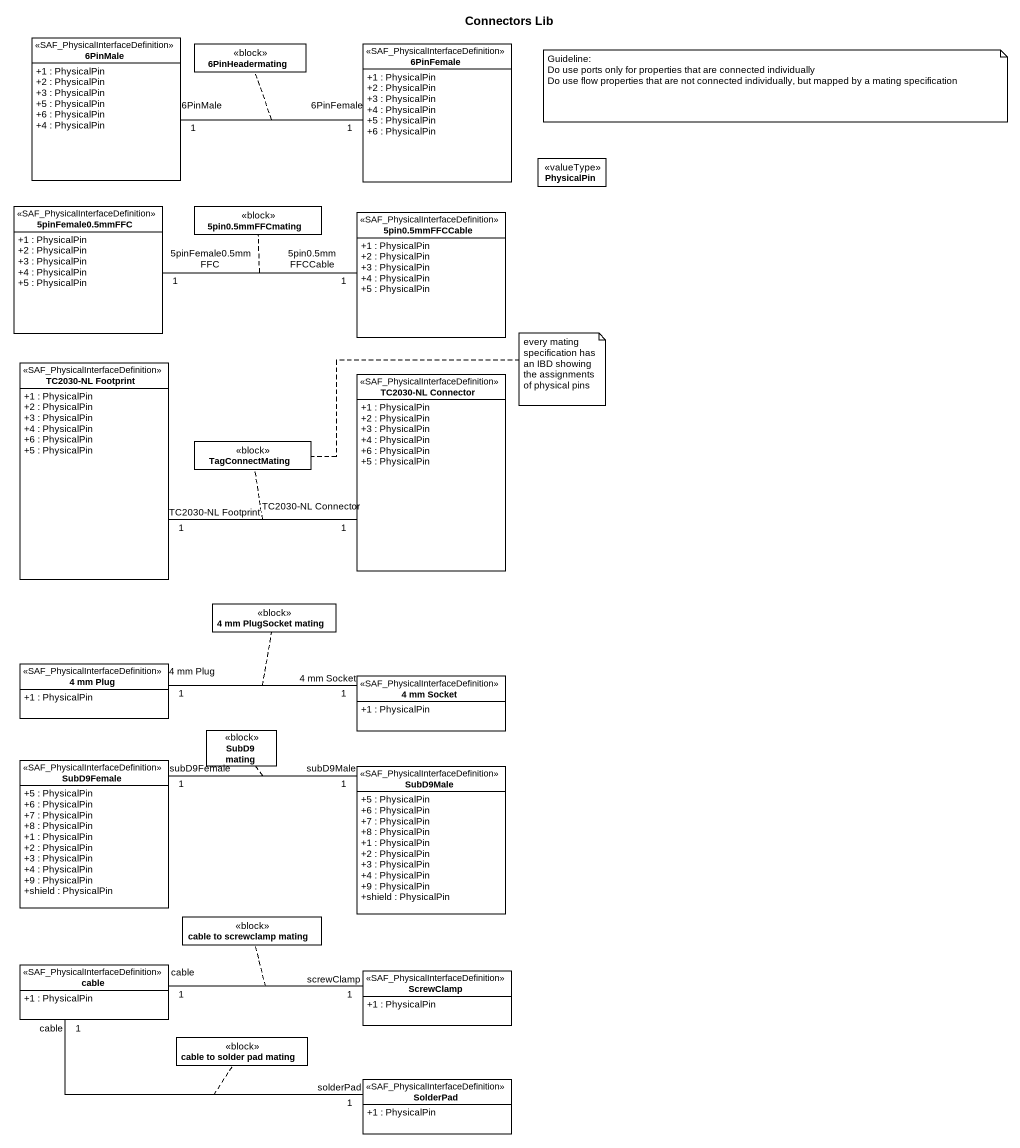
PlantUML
@startuml
title Connectors Lib
hide circle
hide empty members
skinparam classAttributeIconSize 0
class "6PinMale" as c6PinMale <<SAF_PhysicalInterfaceDefinition>> {
  +1 : PhysicalPin
  +2 : PhysicalPin
  +3 : PhysicalPin
  +5 : PhysicalPin
  +6 : PhysicalPin
  +4 : PhysicalPin
}
class "6PinHeadermating" as c6PinHeadermating <<block>>
class "6PinFemale" as c6PinFemale <<SAF_PhysicalInterfaceDefinition>> {
  +1 : PhysicalPin
  +2 : PhysicalPin
  +3 : PhysicalPin
  +4 : PhysicalPin
  +5 : PhysicalPin
  +6 : PhysicalPin
}
class PhysicalPin <<valueType>>
class "5pinFemale0.5mmFFC" as c5pinFemale0_5mmFFC <<SAF_PhysicalInterfaceDefinition>> {
  +1 : PhysicalPin
  +2 : PhysicalPin
  +3 : PhysicalPin
  +4 : PhysicalPin
  +5 : PhysicalPin
}
class "5pin0.5mmFFCmating" as c5pin0_5mmFFCmating <<block>>
class "5pin0.5mmFFCCable" as c5pin0_5mmFFCCable <<SAF_PhysicalInterfaceDefinition>> {
  +1 : PhysicalPin
  +2 : PhysicalPin
  +3 : PhysicalPin
  +4 : PhysicalPin
  +5 : PhysicalPin
}
class "TC2030-NL Footprint" as TC2030_NL_Footprint <<SAF_PhysicalInterfaceDefinition>> {
  +1 : PhysicalPin
  +2 : PhysicalPin
  +3 : PhysicalPin
  +4 : PhysicalPin
  +6 : PhysicalPin
  +5 : PhysicalPin
}
class "TC2030-NL Connector" as TC2030_NL_Connector <<SAF_PhysicalInterfaceDefinition>> {
  +1 : PhysicalPin
  +2 : PhysicalPin
  +3 : PhysicalPin
  +4 : PhysicalPin
  +6 : PhysicalPin
  +5 : PhysicalPin
}
class TagConnectMating <<block>>
class "4 mm PlugSocket mating" as c4_mm_PlugSocket_mating <<block>>
class "4 mm Plug" as c4_mm_Plug <<SAF_PhysicalInterfaceDefinition>> {
  +1 : PhysicalPin
}
class "4 mm Socket" as c4_mm_Socket <<SAF_PhysicalInterfaceDefinition>> {
  +1 : PhysicalPin
}
class "SubD9 mating" as SubD9_mating <<block>>
class SubD9Female <<SAF_PhysicalInterfaceDefinition>> {
  +5 : PhysicalPin
  +6 : PhysicalPin
  +7 : PhysicalPin
  +8 : PhysicalPin
  +1 : PhysicalPin
  +2 : PhysicalPin
  +3 : PhysicalPin
  +4 : PhysicalPin
  +9 : PhysicalPin
  +shield : PhysicalPin
}
class SubD9Male <<SAF_PhysicalInterfaceDefinition>> {
  +5 : PhysicalPin
  +6 : PhysicalPin
  +7 : PhysicalPin
  +8 : PhysicalPin
  +1 : PhysicalPin
  +2 : PhysicalPin
  +3 : PhysicalPin
  +4 : PhysicalPin
  +9 : PhysicalPin
  +shield : PhysicalPin
}
class "cable to screwclamp mating" as cable_to_screwclamp_mating <<block>>
class cable <<SAF_PhysicalInterfaceDefinition>> {
  +1 : PhysicalPin
}
class ScrewClamp <<SAF_PhysicalInterfaceDefinition>> {
  +1 : PhysicalPin
}
class "cable to solder pad mating" as cable_to_solder_pad_mating <<block>>
class SolderPad <<SAF_PhysicalInterfaceDefinition>> {
  +1 : PhysicalPin
}
c6PinMale "1\n6PinMale" -right- "1\n6PinFemale" c6PinFemale
(c6PinMale, c6PinFemale) .. c6PinHeadermating
c5pinFemale0_5mmFFC "1\n5pinFemale0.5mmFFC" -right- "1\n5pin0.5mmFFCCable" c5pin0_5mmFFCCable
(c5pinFemale0_5mmFFC, c5pin0_5mmFFCCable) .. c5pin0_5mmFFCmating
TC2030_NL_Footprint "1\nTC2030-NL Footprint" -right- "1\nTC2030-NL Connector" TC2030_NL_Connector
(TC2030_NL_Footprint, TC2030_NL_Connector) .. TagConnectMating
c4_mm_Plug "1\n4 mm Plug" -right- "1\n4 mm Socket" c4_mm_Socket
(c4_mm_Plug, c4_mm_Socket) .. c4_mm_PlugSocket_mating
SubD9Female "subD9Female\n1" -right- "subD9Male\n1" SubD9Male
(SubD9Female, SubD9Male) .. SubD9_mating
ScrewClamp "screwClamp\n1" -left- "cable\n1" cable
(ScrewClamp, cable) .. cable_to_screwclamp_mating
SolderPad "solderPad\n1" -left- "cable\n1" cable
(SolderPad, cable) .. cable_to_solder_pad_mating
note as N1
  Guideline:
  Do use ports only for properties that are connected individually
  Do use flow properties that are not connected individually, but mapped by a mating specification
end note
note right of TagConnectMating : every mating specification has an IBD showing the assignments of physical pins
@enduml
